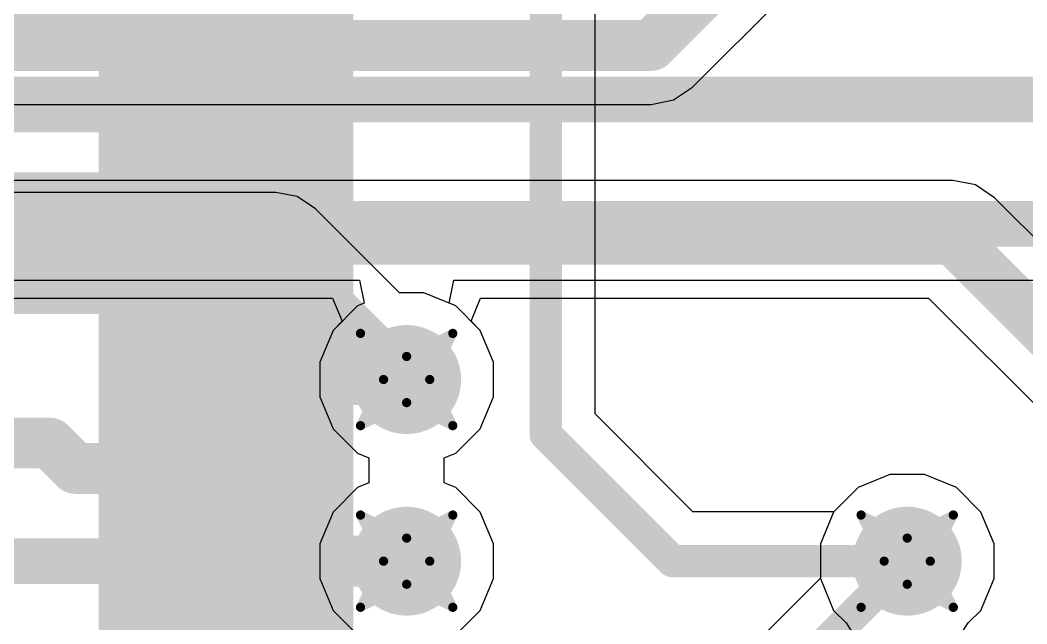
# Model space of a CAD drawing. Header units: inches. Extents: x -3 to 488, y -11 to 93.
# Drawn here: x 91.15 to 96.7, y 16.48 to 19.81 of the extents above; entities that cross this region are included whole.
import ezdxf

# ---------------------------------------------------------------- set-up
doc = ezdxf.new("R2010")
doc.units = ezdxf.units.IN
for name, color, linetype in [('Bottom Layer', 5, 'Continuous'), ('Drill Drawing', 1, 'Continuous'), ('Layer 1', 16, 'Continuous'), ('Layer 2', 76, 'Continuous'), ('Top Layer', 1, 'Continuous'), ('Top Paste', 8, 'Continuous'), ('Top Solder', 216, 'Continuous'), ('Via Holes', 16, 'Continuous')]:
    doc.layers.add(name, color=color, linetype=linetype)

msp = doc.modelspace()

# ---------------------------------------------------------------- hatches: boundary and pattern name
at = {"layer": 'Bottom Layer'}
h = msp.add_hatch(color=5, dxfattribs=at)
edge = h.paths.add_edge_path()
edge.add_arc((93.2818, 17.8288), 0.3, 0, 360)
h = msp.add_hatch(color=5, dxfattribs=at)
edge = h.paths.add_edge_path()
edge.add_arc((93.2818, 16.8288), 0.3, 0, 360)
h = msp.add_hatch(color=5, dxfattribs=at)
edge = h.paths.add_edge_path()
edge.add_arc((96.0375, 16.8288), 0.3, 0, 360)
at = {"layer": 'Layer 1'}
h = msp.add_hatch(color=16, dxfattribs=at)
edge = h.paths.add_edge_path()
edge.add_arc((93.2818, 17.8288), 0.3, 0, 360)
h = msp.add_hatch(color=16, dxfattribs=at)
edge = h.paths.add_edge_path()
edge.add_arc((93.2818, 16.8288), 0.3, 0, 360)
h = msp.add_hatch(color=16, dxfattribs=at)
edge = h.paths.add_edge_path()
edge.add_arc((96.0375, 16.8288), 0.3, 0, 360)
at = {"layer": 'Layer 2'}
h = msp.add_hatch(color=76, dxfattribs=at)
edge = h.paths.add_edge_path()
edge.add_arc((93.2818, 17.8288), 0.3, 0, 360)
h = msp.add_hatch(color=76, dxfattribs=at)
edge = h.paths.add_edge_path()
edge.add_arc((93.2818, 16.8288), 0.3, 0, 360)
h = msp.add_hatch(color=76, dxfattribs=at)
edge = h.paths.add_edge_path()
edge.add_arc((96.0375, 16.8288), 0.3, 0, 360)
at = {"layer": 'Top Layer'}
for points in [[(92.8875, 19.6788), (91.6875, 19.6788), (91.6875, 19.9788), (92.8875, 19.9788)], [(92.8875, 19.1788), (91.6875, 19.1788), (91.6875, 19.4788), (92.8875, 19.4788)], [(92.8875, 18.6788), (91.6875, 18.6788), (91.6875, 18.9788), (92.8875, 18.9788)], [(92.8875, 18.1788), (91.6875, 18.1788), (91.6875, 18.4788), (92.8875, 18.4788)], [(92.8875, 17.6788), (91.6875, 17.6788), (91.6875, 17.9788), (92.8875, 17.9788)], [(92.8875, 17.1788), (91.6875, 17.1788), (91.6875, 17.4788), (92.8875, 17.4788)], [(92.8875, 16.6788), (91.6875, 16.6788), (91.6875, 16.9788), (92.8875, 16.9788)]]:
    msp.add_hatch(color=1, dxfattribs=at).paths.add_polyline_path(points)
h = msp.add_hatch(color=1, dxfattribs=at)
edge = h.paths.add_edge_path()
edge.add_arc((93.2818, 17.8288), 0.3, 0, 360)
h = msp.add_hatch(color=1, dxfattribs=at)
edge = h.paths.add_edge_path()
edge.add_arc((93.2818, 16.8288), 0.3, 0, 360)
h = msp.add_hatch(color=1, dxfattribs=at)
edge = h.paths.add_edge_path()
edge.add_arc((96.0375, 16.8288), 0.3, 0, 360)
at = {"layer": 'Top Paste'}
for points in [[(92.8875, 19.6788), (91.6875, 19.6788), (91.6875, 19.9788), (92.8875, 19.9788)], [(92.8875, 19.1788), (91.6875, 19.1788), (91.6875, 19.4788), (92.8875, 19.4788)], [(92.8875, 18.6788), (91.6875, 18.6788), (91.6875, 18.9788), (92.8875, 18.9788)], [(92.8875, 18.1788), (91.6875, 18.1788), (91.6875, 18.4788), (92.8875, 18.4788)], [(92.8875, 17.6788), (91.6875, 17.6788), (91.6875, 17.9788), (92.8875, 17.9788)], [(92.8875, 17.1788), (91.6875, 17.1788), (91.6875, 17.4788), (92.8875, 17.4788)], [(92.8875, 16.6788), (91.6875, 16.6788), (91.6875, 16.9788), (92.8875, 16.9788)]]:
    msp.add_hatch(color=8, dxfattribs=at).paths.add_polyline_path(points)
at = {"layer": 'Top Solder'}
for points in [[(92.9891, 19.5772), (91.5859, 19.5772), (91.5859, 20.0804), (92.9891, 20.0804)], [(92.9891, 19.0772), (91.5859, 19.0772), (91.5859, 19.5804), (92.9891, 19.5804)], [(92.9891, 18.5772), (91.5859, 18.5772), (91.5859, 19.0804), (92.9891, 19.0804)], [(92.9891, 18.0772), (91.5859, 18.0772), (91.5859, 18.5804), (92.9891, 18.5804)], [(92.9891, 17.5772), (91.5859, 17.5772), (91.5859, 18.0804), (92.9891, 18.0804)], [(92.9891, 17.0772), (91.5859, 17.0772), (91.5859, 17.5804), (92.9891, 17.5804)], [(92.9891, 16.5772), (91.5859, 16.5772), (91.5859, 17.0804), (92.9891, 17.0804)], [(92.9891, 16.0772), (91.5859, 16.0772), (91.5859, 16.5804), (92.9891, 16.5804)]]:
    msp.add_hatch(color=216, dxfattribs=at).paths.add_polyline_path(points)
at = {"layer": 'Via Holes'}
h = msp.add_hatch(color=7, dxfattribs=at)
edge = h.paths.add_edge_path()
edge.add_arc((93.2818, 17.8288), 0.15, 0, 360)
h = msp.add_hatch(color=7, dxfattribs=at)
edge = h.paths.add_edge_path()
edge.add_arc((93.2818, 16.8288), 0.15, 0, 360)
h = msp.add_hatch(color=7, dxfattribs=at)
edge = h.paths.add_edge_path()
edge.add_arc((96.0375, 16.8288), 0.15, 0, 360)

# ---------------------------------------------------------------- linework, layer by layer
at = {"layer": 'Bottom Layer'}
for p, q in [((94.8562, 19.4385), (97.162, 21.7442)), ((94.7512, 19.3683), (94.8562, 19.4385)), ((77.4236, 19.3437), (94.6273, 19.3437)), ((94.6273, 19.3437), (94.7512, 19.3683)), ((96.2888, 18.9243), (87.7671, 18.9243)), ((96.4127, 18.8997), (96.2888, 18.9243)), ((96.5177, 18.8295), (96.4127, 18.8997)), ((97.533, 17.8142), (96.5177, 18.8295)), ((87.8114, 18.2769), (92.8745, 18.2769)), ((92.8745, 18.2769), (92.9271, 18.1499)), ((93.6365, 18.1499), (93.6891, 18.2769)), ((93.6891, 18.2769), (96.1547, 18.2769)), ((96.1547, 18.2769), (96.9804, 17.4512)), ((92.9271, 18.1499), (92.8768, 18.0995)), ((93.6869, 18.0995), (93.6365, 18.1499)), ((92.8768, 18.0995), (92.804, 17.9239)), ((93.7596, 17.9239), (93.6869, 18.0995)), ((92.804, 17.9239), (92.804, 17.7338)), ((93.7596, 17.7338), (93.7596, 17.9239)), ((92.804, 17.7338), (92.8768, 17.5582)), ((93.6869, 17.5582), (93.7596, 17.7338)), ((92.8768, 17.5582), (93.0112, 17.4238)), ((93.5525, 17.4238), (93.6869, 17.5582)), ((93.0112, 17.4238), (93.0745, 17.3976)), ((93.4892, 17.3976), (93.5525, 17.4238)), ((93.0745, 17.3976), (93.0745, 17.2601)), ((93.4892, 17.2601), (93.4892, 17.3976)), ((95.9425, 17.3066), (95.7668, 17.2339)), ((96.1325, 17.3066), (95.9425, 17.3066)), ((96.3082, 17.2339), (96.1325, 17.3066)), ((93.0745, 17.2601), (93.0112, 17.2339)), ((93.5525, 17.2339), (93.4892, 17.2601)), ((93.0112, 17.2339), (92.8768, 17.0995)), ((93.6869, 17.0995), (93.5525, 17.2339)), ((95.7668, 17.2339), (95.6324, 17.0995)), ((96.4426, 17.0995), (96.3082, 17.2339)), ((92.8768, 17.0995), (92.804, 16.9239)), ((93.7596, 16.9239), (93.6869, 17.0995)), ((95.6324, 17.0995), (95.5597, 16.9239)), ((96.5153, 16.9239), (96.4426, 17.0995)), ((92.804, 16.9239), (92.804, 16.7338)), ((93.7596, 16.7338), (93.7596, 16.9239)), ((95.5597, 16.9239), (95.5597, 16.7356)), ((96.5153, 16.7338), (96.5153, 16.9239)), ((95.5597, 16.7356), (92.6509, 13.8268)), ((92.804, 16.7338), (92.8768, 16.5582)), ((93.6869, 16.5582), (93.7596, 16.7338)), ((96.4426, 16.5582), (96.5153, 16.7338)), ((92.8768, 16.5582), (93.0112, 16.4238)), ((93.5525, 16.4238), (93.6869, 16.5582)), ((96.3729, 16.4886), (96.4426, 16.5582)), ((96.3196, 16.4059), (96.3729, 16.4886))]:
    msp.add_line(p, q, dxfattribs=at)
for points in [[(94.6273, 19.6674, 0.2794, 0.2794, 0), (96.9331, 21.9732, 0.2794, 0.2794, 0)], [(77.2895, 19.6674, 0.2794, 0.2794, 0), (94.6273, 19.6674, 0.2794, 0.2794, 0)], [(88.9166, 18.6006, 0.2794, 0.2794, 0), (96.2888, 18.6006, 0.2794, 0.2794, 0)], [(96.2888, 18.6006, 0.2794, 0.2794, 0), (97.3041, 17.5853, 0.2794, 0.2794, 0)], [(92.7635, 13.5549, 0.1778, 0.1778, 0), (96.0375, 16.8288, 0.1778, 0.1778, 0)]]:
    msp.add_lwpolyline(points, format="xyseb", dxfattribs=at)
for points in [[(94.5575, 19.6674, 0.1397, 0.1397, 1), (94.6972, 19.6674, 0.1397, 0.1397, 1)], [(94.5575, 19.6674, 0.1397, 0.1397, 1), (94.6972, 19.6674, 0.1397, 0.1397, 1)], [(96.2189, 18.6006, 0.1397, 0.1397, 1), (96.3586, 18.6006, 0.1397, 0.1397, 1)], [(96.2189, 18.6006, 0.1397, 0.1397, 1), (96.3586, 18.6006, 0.1397, 0.1397, 1)], [(95.993, 16.8288, 0.0889, 0.0889, 1), (96.0819, 16.8288, 0.0889, 0.0889, 1)]]:
    msp.add_lwpolyline(points, format="xyseb", close=True, dxfattribs=at)
at = {"layer": 'Drill Drawing'}
for points in [[(93.0278, 18.0828, 0.0508, 0.0508, 0), (93.2818, 17.9558, 0.0508, 0.0508, 0)], [(93.0278, 18.0828, 0.0508, 0.0508, 0), (93.1548, 17.8288, 0.0508, 0.0508, 0)], [(93.2818, 17.9558, 0.0508, 0.0508, 0), (93.5358, 18.0828, 0.0508, 0.0508, 0)], [(93.4088, 17.8288, 0.0508, 0.0508, 0), (93.5358, 18.0828, 0.0508, 0.0508, 0)], [(93.0278, 17.5748, 0.0508, 0.0508, 0), (93.1548, 17.8288, 0.0508, 0.0508, 0)], [(93.4088, 17.8288, 0.0508, 0.0508, 0), (93.5358, 17.5748, 0.0508, 0.0508, 0)], [(93.0278, 17.5748, 0.0508, 0.0508, 0), (93.2818, 17.7018, 0.0508, 0.0508, 0)], [(93.2818, 17.7018, 0.0508, 0.0508, 0), (93.5358, 17.5748, 0.0508, 0.0508, 0)], [(93.0278, 17.0828, 0.0508, 0.0508, 0), (93.2818, 16.9558, 0.0508, 0.0508, 0)], [(93.0278, 17.0828, 0.0508, 0.0508, 0), (93.1548, 16.8288, 0.0508, 0.0508, 0)], [(93.2818, 16.9558, 0.0508, 0.0508, 0), (93.5358, 17.0828, 0.0508, 0.0508, 0)], [(93.4088, 16.8288, 0.0508, 0.0508, 0), (93.5358, 17.0828, 0.0508, 0.0508, 0)], [(95.7835, 17.0828, 0.0508, 0.0508, 0), (96.0375, 16.9558, 0.0508, 0.0508, 0)], [(95.7835, 17.0828, 0.0508, 0.0508, 0), (95.9105, 16.8288, 0.0508, 0.0508, 0)], [(96.0375, 16.9558, 0.0508, 0.0508, 0), (96.2915, 17.0828, 0.0508, 0.0508, 0)], [(96.1645, 16.8288, 0.0508, 0.0508, 0), (96.2915, 17.0828, 0.0508, 0.0508, 0)], [(93.0278, 16.5748, 0.0508, 0.0508, 0), (93.1548, 16.8288, 0.0508, 0.0508, 0)], [(93.4088, 16.8288, 0.0508, 0.0508, 0), (93.5358, 16.5748, 0.0508, 0.0508, 0)], [(95.7835, 16.5748, 0.0508, 0.0508, 0), (95.9105, 16.8288, 0.0508, 0.0508, 0)], [(96.1645, 16.8288, 0.0508, 0.0508, 0), (96.2915, 16.5748, 0.0508, 0.0508, 0)], [(93.0278, 16.5748, 0.0508, 0.0508, 0), (93.2818, 16.7018, 0.0508, 0.0508, 0)], [(93.2818, 16.7018, 0.0508, 0.0508, 0), (93.5358, 16.5748, 0.0508, 0.0508, 0)], [(95.7835, 16.5748, 0.0508, 0.0508, 0), (96.0375, 16.7018, 0.0508, 0.0508, 0)], [(96.0375, 16.7018, 0.0508, 0.0508, 0), (96.2915, 16.5748, 0.0508, 0.0508, 0)]]:
    msp.add_lwpolyline(points, format="xyseb", dxfattribs=at)
for points in [[(93.0151, 18.0828, 0.0254, 0.0254, 1), (93.0405, 18.0828, 0.0254, 0.0254, 1)], [(93.0151, 18.0828, 0.0254, 0.0254, 1), (93.0405, 18.0828, 0.0254, 0.0254, 1)], [(93.5231, 18.0828, 0.0254, 0.0254, 1), (93.5485, 18.0828, 0.0254, 0.0254, 1)], [(93.5231, 18.0828, 0.0254, 0.0254, 1), (93.5485, 18.0828, 0.0254, 0.0254, 1)], [(93.2691, 17.9558, 0.0254, 0.0254, 1), (93.2945, 17.9558, 0.0254, 0.0254, 1)], [(93.2691, 17.9558, 0.0254, 0.0254, 1), (93.2945, 17.9558, 0.0254, 0.0254, 1)], [(93.1421, 17.8288, 0.0254, 0.0254, 1), (93.1675, 17.8288, 0.0254, 0.0254, 1)], [(93.1421, 17.8288, 0.0254, 0.0254, 1), (93.1675, 17.8288, 0.0254, 0.0254, 1)], [(93.3961, 17.8288, 0.0254, 0.0254, 1), (93.4215, 17.8288, 0.0254, 0.0254, 1)], [(93.3961, 17.8288, 0.0254, 0.0254, 1), (93.4215, 17.8288, 0.0254, 0.0254, 1)], [(93.2691, 17.7018, 0.0254, 0.0254, 1), (93.2945, 17.7018, 0.0254, 0.0254, 1)], [(93.2691, 17.7018, 0.0254, 0.0254, 1), (93.2945, 17.7018, 0.0254, 0.0254, 1)], [(93.0151, 17.5748, 0.0254, 0.0254, 1), (93.0405, 17.5748, 0.0254, 0.0254, 1)], [(93.0151, 17.5748, 0.0254, 0.0254, 1), (93.0405, 17.5748, 0.0254, 0.0254, 1)], [(93.5231, 17.5748, 0.0254, 0.0254, 1), (93.5485, 17.5748, 0.0254, 0.0254, 1)], [(93.5231, 17.5748, 0.0254, 0.0254, 1), (93.5485, 17.5748, 0.0254, 0.0254, 1)], [(93.0151, 17.0828, 0.0254, 0.0254, 1), (93.0405, 17.0828, 0.0254, 0.0254, 1)], [(93.0151, 17.0828, 0.0254, 0.0254, 1), (93.0405, 17.0828, 0.0254, 0.0254, 1)], [(93.5231, 17.0828, 0.0254, 0.0254, 1), (93.5485, 17.0828, 0.0254, 0.0254, 1)], [(93.5231, 17.0828, 0.0254, 0.0254, 1), (93.5485, 17.0828, 0.0254, 0.0254, 1)], [(95.7708, 17.0828, 0.0254, 0.0254, 1), (95.7962, 17.0828, 0.0254, 0.0254, 1)], [(95.7708, 17.0828, 0.0254, 0.0254, 1), (95.7962, 17.0828, 0.0254, 0.0254, 1)], [(96.2788, 17.0828, 0.0254, 0.0254, 1), (96.3042, 17.0828, 0.0254, 0.0254, 1)], [(96.2788, 17.0828, 0.0254, 0.0254, 1), (96.3042, 17.0828, 0.0254, 0.0254, 1)], [(93.2691, 16.9558, 0.0254, 0.0254, 1), (93.2945, 16.9558, 0.0254, 0.0254, 1)], [(93.2691, 16.9558, 0.0254, 0.0254, 1), (93.2945, 16.9558, 0.0254, 0.0254, 1)], [(96.0248, 16.9558, 0.0254, 0.0254, 1), (96.0502, 16.9558, 0.0254, 0.0254, 1)], [(96.0248, 16.9558, 0.0254, 0.0254, 1), (96.0502, 16.9558, 0.0254, 0.0254, 1)], [(93.1421, 16.8288, 0.0254, 0.0254, 1), (93.1675, 16.8288, 0.0254, 0.0254, 1)], [(93.1421, 16.8288, 0.0254, 0.0254, 1), (93.1675, 16.8288, 0.0254, 0.0254, 1)], [(93.3961, 16.8288, 0.0254, 0.0254, 1), (93.4215, 16.8288, 0.0254, 0.0254, 1)], [(93.3961, 16.8288, 0.0254, 0.0254, 1), (93.4215, 16.8288, 0.0254, 0.0254, 1)], [(95.8978, 16.8288, 0.0254, 0.0254, 1), (95.9232, 16.8288, 0.0254, 0.0254, 1)], [(95.8978, 16.8288, 0.0254, 0.0254, 1), (95.9232, 16.8288, 0.0254, 0.0254, 1)], [(96.1518, 16.8288, 0.0254, 0.0254, 1), (96.1772, 16.8288, 0.0254, 0.0254, 1)], [(96.1518, 16.8288, 0.0254, 0.0254, 1), (96.1772, 16.8288, 0.0254, 0.0254, 1)], [(93.2691, 16.7018, 0.0254, 0.0254, 1), (93.2945, 16.7018, 0.0254, 0.0254, 1)], [(93.2691, 16.7018, 0.0254, 0.0254, 1), (93.2945, 16.7018, 0.0254, 0.0254, 1)], [(96.0248, 16.7018, 0.0254, 0.0254, 1), (96.0502, 16.7018, 0.0254, 0.0254, 1)], [(96.0248, 16.7018, 0.0254, 0.0254, 1), (96.0502, 16.7018, 0.0254, 0.0254, 1)], [(93.0151, 16.5748, 0.0254, 0.0254, 1), (93.0405, 16.5748, 0.0254, 0.0254, 1)], [(93.0151, 16.5748, 0.0254, 0.0254, 1), (93.0405, 16.5748, 0.0254, 0.0254, 1)], [(93.5231, 16.5748, 0.0254, 0.0254, 1), (93.5485, 16.5748, 0.0254, 0.0254, 1)], [(93.5231, 16.5748, 0.0254, 0.0254, 1), (93.5485, 16.5748, 0.0254, 0.0254, 1)], [(95.7708, 16.5748, 0.0254, 0.0254, 1), (95.7962, 16.5748, 0.0254, 0.0254, 1)], [(95.7708, 16.5748, 0.0254, 0.0254, 1), (95.7962, 16.5748, 0.0254, 0.0254, 1)], [(96.2788, 16.5748, 0.0254, 0.0254, 1), (96.3042, 16.5748, 0.0254, 0.0254, 1)], [(96.2788, 16.5748, 0.0254, 0.0254, 1), (96.3042, 16.5748, 0.0254, 0.0254, 1)]]:
    msp.add_lwpolyline(points, format="xyseb", close=True, dxfattribs=at)
at = {"layer": 'Layer 1'}
for p, q in [((71.3711, 18.3758), (93.022, 18.3758)), ((93.022, 18.3758), (93.0472, 18.2488)), ((93.5165, 18.2488), (93.5417, 18.3758)), ((93.5417, 18.3758), (100.291, 18.3758)), ((93.0112, 18.2339), (92.8768, 18.0995)), ((93.0472, 18.2488), (93.0112, 18.2339)), ((93.5525, 18.2339), (93.5165, 18.2488)), ((93.6869, 18.0995), (93.5525, 18.2339)), ((92.8768, 18.0995), (92.804, 17.9239)), ((93.7596, 17.9239), (93.6869, 18.0995)), ((92.804, 17.9239), (92.804, 17.7338)), ((93.7596, 17.7338), (93.7596, 17.9239)), ((92.804, 17.7338), (92.8768, 17.5582)), ((93.6869, 17.5582), (93.7596, 17.7338)), ((92.8768, 17.5582), (93.0112, 17.4238)), ((93.5525, 17.4238), (93.6869, 17.5582)), ((93.0112, 17.4238), (93.0745, 17.3976)), ((93.4892, 17.3976), (93.5525, 17.4238)), ((93.0745, 17.3976), (93.0745, 17.2601)), ((93.4892, 17.2601), (93.4892, 17.3976)), ((95.9425, 17.3066), (95.7668, 17.2339)), ((96.1325, 17.3066), (95.9425, 17.3066)), ((96.3082, 17.2339), (96.1325, 17.3066)), ((93.0745, 17.2601), (93.0112, 17.2339)), ((93.5525, 17.2339), (93.4892, 17.2601)), ((93.0112, 17.2339), (92.8768, 17.0995)), ((93.6869, 17.0995), (93.5525, 17.2339)), ((95.7668, 17.2339), (95.6324, 17.0995)), ((96.4426, 17.0995), (96.3082, 17.2339)), ((92.8768, 17.0995), (92.804, 16.9239)), ((93.7596, 16.9239), (93.6869, 17.0995)), ((95.6324, 17.0995), (95.5597, 16.9239)), ((96.5153, 16.9239), (96.4426, 17.0995)), ((92.804, 16.9239), (92.804, 16.7338)), ((93.7596, 16.7338), (93.7596, 16.9239)), ((95.5597, 16.9239), (95.5597, 16.7338)), ((96.5153, 16.7338), (96.5153, 16.9239)), ((92.804, 16.7338), (92.8768, 16.5582)), ((93.6869, 16.5582), (93.7596, 16.7338)), ((95.5597, 16.7338), (95.6324, 16.5582)), ((96.4426, 16.5582), (96.5153, 16.7338)), ((92.8768, 16.5582), (93.0112, 16.4238)), ((93.5525, 16.4238), (93.6869, 16.5582)), ((95.6324, 16.5582), (95.7018, 16.4888)), ((96.3729, 16.4886), (96.4426, 16.5582)), ((95.7018, 16.4888), (95.7551, 16.4056)), ((96.3196, 16.4059), (96.3729, 16.4886))]:
    msp.add_line(p, q, dxfattribs=at)
for points in [[(76.519, 19.3712, 0.2515, 0.2515, 0), (105.6957, 19.3712, 0.2515, 0.2515, 0)], [(71.3711, 18.6853, 0.2515, 0.2515, 0), (99.8448, 18.6853, 0.2515, 0.2515, 0)]]:
    msp.add_lwpolyline(points, format="xyseb", dxfattribs=at)
at = {"layer": 'Layer 2'}
for p, q in [((92.5609, 18.8593), (76.6278, 18.8593)), ((92.6793, 18.8357), (92.5609, 18.8593)), ((92.5609, 18.8593), (92.5609, 18.8593)), ((92.7797, 18.7686), (92.6793, 18.8357)), ((93.2417, 18.3066), (92.7797, 18.7686)), ((93.3769, 18.3066), (93.2417, 18.3066)), ((93.5525, 18.2339), (93.3769, 18.3066)), ((93.6869, 18.0995), (93.5525, 18.2339)), ((93.7596, 17.9239), (93.6869, 18.0995)), ((93.7596, 17.7338), (93.7596, 17.9239)), ((93.6869, 17.5582), (93.7596, 17.7338)), ((93.5525, 17.4238), (93.6869, 17.5582)), ((93.4892, 17.3976), (93.5525, 17.4238)), ((93.4892, 17.2601), (93.4892, 17.3976)), ((95.9425, 17.3066), (95.7668, 17.2339)), ((96.1325, 17.3066), (95.9425, 17.3066)), ((96.3082, 17.2339), (96.1325, 17.3066)), ((93.5525, 17.2339), (93.4892, 17.2601)), ((93.6869, 17.0995), (93.5525, 17.2339)), ((95.7668, 17.2339), (95.6324, 17.0995)), ((96.4426, 17.0995), (96.3082, 17.2339)), ((93.7596, 16.9239), (93.6869, 17.0995)), ((95.6324, 17.0995), (95.5597, 16.9239)), ((96.5153, 16.9239), (96.4426, 17.0995)), ((93.7596, 16.7338), (93.7596, 16.9239)), ((95.5597, 16.9239), (95.5597, 16.7338)), ((96.5153, 16.7338), (96.5153, 16.9239)), ((93.6869, 16.5582), (93.7596, 16.7338)), ((95.5597, 16.7338), (95.6324, 16.5582)), ((96.4426, 16.5582), (96.5153, 16.7338)), ((93.5525, 16.4238), (93.6869, 16.5582)), ((95.6324, 16.5582), (95.7018, 16.4888)), ((96.3729, 16.4886), (96.4426, 16.5582)), ((95.7018, 16.4888), (95.7551, 16.4056)), ((96.3196, 16.4059), (96.3729, 16.4886))]:
    msp.add_line(p, q, dxfattribs=at)
for points in [[(77.5832, 18.5498, 0.2515, 0.2515, 0), (92.5609, 18.5498, 0.2515, 0.2515, 0)], [(92.5609, 18.5498, 0.2515, 0.2515, 0), (93.2818, 17.8288, 0.2515, 0.2515, 0)], [(84.4491, 16.8288, 0.2515, 0.2515, 0), (93.2818, 16.8288, 0.2515, 0.2515, 0)], [(96.0258, 16.8171, 0.1778, 0.1778, 0), (96.0375, 16.8288, 0.1778, 0.1778, 0)]]:
    msp.add_lwpolyline(points, format="xyseb", dxfattribs=at)
for points in [[(92.498, 18.5498, 0.1257, 0.1257, 1), (92.6238, 18.5498, 0.1257, 0.1257, 1)], [(92.498, 18.5498, 0.1257, 0.1257, 1), (92.6238, 18.5498, 0.1257, 0.1257, 1)], [(93.219, 17.8288, 0.1257, 0.1257, 1), (93.3447, 17.8288, 0.1257, 0.1257, 1)], [(93.219, 16.8288, 0.1257, 0.1257, 1), (93.3447, 16.8288, 0.1257, 0.1257, 1)], [(95.9813, 16.8171, 0.0889, 0.0889, 1), (96.0702, 16.8171, 0.0889, 0.0889, 1)], [(95.993, 16.8288, 0.0889, 0.0889, 1), (96.0819, 16.8288, 0.0889, 0.0889, 1)]]:
    msp.add_lwpolyline(points, format="xyseb", close=True, dxfattribs=at)
at = {"layer": 'Top Layer'}
for p, q in [((94.3191, 17.6394), (94.3191, 19.9788)), ((94.8577, 17.1008), (94.3191, 17.6394)), ((95.9425, 17.3066), (95.7668, 17.2339)), ((96.1325, 17.3066), (95.9425, 17.3066)), ((96.3082, 17.2339), (96.1325, 17.3066)), ((95.7668, 17.2339), (95.6337, 17.1008)), ((96.4426, 17.0995), (96.3082, 17.2339)), ((95.6337, 17.1008), (94.8577, 17.1008)), ((96.5153, 16.9239), (96.4426, 17.0995)), ((96.5153, 16.7338), (96.5153, 16.9239)), ((96.4426, 16.5582), (96.5153, 16.7338)), ((96.3729, 16.4886), (96.4426, 16.5582)), ((96.3196, 16.4059), (96.3729, 16.4886))]:
    msp.add_line(p, q, dxfattribs=at)
for points in [[(94.0472, 17.5267, 0.1778, 0.1778, 0), (94.0472, 19.9788, 0.1778, 0.1778, 0)], [(88.8894, 19.8288, 0.2032, 0.2032, 0), (92.2875, 19.8288, 0.2032, 0.2032, 0)], [(77.8675, 19.3288, 0.2794, 0.2794, 0), (92.2875, 19.3288, 0.2794, 0.2794, 0)], [(75.6605, 18.8288, 0.2794, 0.2794, 0), (92.2875, 18.8288, 0.2794, 0.2794, 0)], [(89.8744, 18.3288, 0.2794, 0.2794, 0), (92.2875, 18.3288, 0.2794, 0.2794, 0)], [(92.2875, 17.8288, 0.2794, 0.2794, 0), (93.2818, 17.8288, 0.2794, 0.2794, 0)], [(90.5738, 17.4788, 0.2794, 0.2794, 0), (91.3185, 17.4788, 0.2794, 0.2794, 0)], [(91.3185, 17.4788, 0.2794, 0.2794, 0), (91.4582, 17.3391, 0.2794, 0.2794, 0)], [(94.0472, 17.5267, 0.1778, 0.1778, 0), (94.7451, 16.8288, 0.1778, 0.1778, 0)], [(91.4582, 17.3391, 0.2794, 0.2794, 0), (92.2772, 17.3391, 0.2794, 0.2794, 0)], [(92.2772, 17.3391, 0.2794, 0.2794, 0), (92.2875, 17.3288, 0.2794, 0.2794, 0)], [(92.2875, 16.8288, 0.2794, 0.2794, 0), (93.2818, 16.8288, 0.2794, 0.2794, 0)], [(94.7451, 16.8288, 0.1778, 0.1778, 0), (96.0375, 16.8288, 0.1778, 0.1778, 0)]]:
    msp.add_lwpolyline(points, format="xyseb", dxfattribs=at)
for points in [[(92.2367, 19.8288, 0.1016, 0.1016, 1), (92.3383, 19.8288, 0.1016, 0.1016, 1)], [(92.2176, 19.3288, 0.1397, 0.1397, 1), (92.3573, 19.3288, 0.1397, 0.1397, 1)], [(92.2176, 18.8288, 0.1397, 0.1397, 1), (92.3573, 18.8288, 0.1397, 0.1397, 1)], [(92.2176, 18.3288, 0.1397, 0.1397, 1), (92.3573, 18.3288, 0.1397, 0.1397, 1)], [(92.2176, 17.8288, 0.1397, 0.1397, 1), (92.3573, 17.8288, 0.1397, 0.1397, 1)], [(93.212, 17.8288, 0.1397, 0.1397, 1), (93.3517, 17.8288, 0.1397, 0.1397, 1)], [(91.2486, 17.4788, 0.1397, 0.1397, 1), (91.3883, 17.4788, 0.1397, 0.1397, 1)], [(91.2486, 17.4788, 0.1397, 0.1397, 1), (91.3883, 17.4788, 0.1397, 0.1397, 1)], [(94.0028, 17.5267, 0.0889, 0.0889, 1), (94.0917, 17.5267, 0.0889, 0.0889, 1)], [(94.0028, 17.5267, 0.0889, 0.0889, 1), (94.0917, 17.5267, 0.0889, 0.0889, 1)], [(91.3883, 17.3391, 0.1397, 0.1397, 1), (91.528, 17.3391, 0.1397, 0.1397, 1)], [(91.3883, 17.3391, 0.1397, 0.1397, 1), (91.528, 17.3391, 0.1397, 0.1397, 1)], [(92.2073, 17.3391, 0.1397, 0.1397, 1), (92.347, 17.3391, 0.1397, 0.1397, 1)], [(92.2073, 17.3391, 0.1397, 0.1397, 1), (92.347, 17.3391, 0.1397, 0.1397, 1)], [(92.2176, 17.3288, 0.1397, 0.1397, 1), (92.3573, 17.3288, 0.1397, 0.1397, 1)], [(92.2176, 16.8288, 0.1397, 0.1397, 1), (92.3573, 16.8288, 0.1397, 0.1397, 1)], [(93.212, 16.8288, 0.1397, 0.1397, 1), (93.3517, 16.8288, 0.1397, 0.1397, 1)], [(94.7006, 16.8288, 0.0889, 0.0889, 1), (94.7895, 16.8288, 0.0889, 0.0889, 1)], [(94.7006, 16.8288, 0.0889, 0.0889, 1), (94.7895, 16.8288, 0.0889, 0.0889, 1)], [(95.993, 16.8288, 0.0889, 0.0889, 1), (96.0819, 16.8288, 0.0889, 0.0889, 1)]]:
    msp.add_lwpolyline(points, format="xyseb", close=True, dxfattribs=at)

doc.saveas('drawing.dxf')
